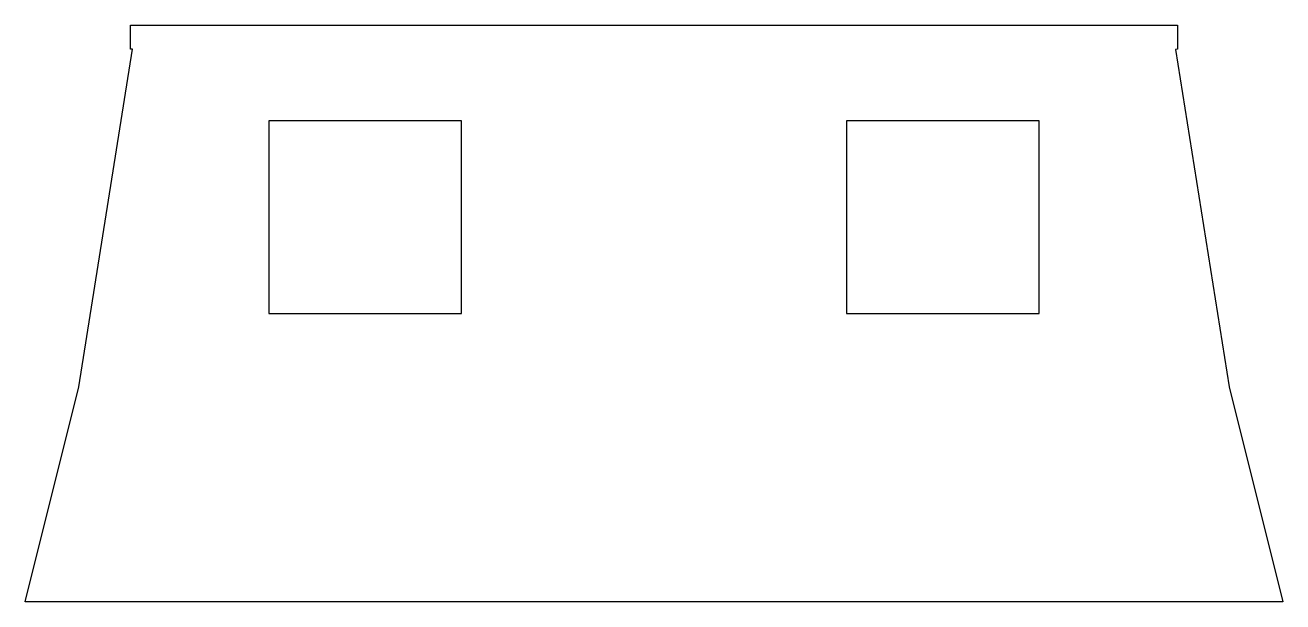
# Model space of a CAD drawing. Header units: inches. Extents: x 8.8 to 34.9, y 8.4 to 20.4.
import ezdxf

# ---------------------------------------------------------------- set-up
doc = ezdxf.new("R2010")
doc.units = ezdxf.units.IN
doc.header["$MEASUREMENT"] = 0
doc.layers.add('sheetmetal', color=254, linetype='Continuous')
doc.layers.add('trace', color=10, linetype='Continuous')

msp = doc.modelspace()

# ---------------------------------------------------------------- linework, layer by layer
at = {"layer": 'sheetmetal', "extrusion": (-2e-16, -4.4e-15, -1)}
for p, q in [((13.84, 18.444, -43.777), (13.84, 14.444, -43.777)), ((17.84, 18.444, -43.777), (13.84, 18.444, -43.777)), ((17.84, 14.444, -43.777), (17.84, 18.444, -43.777)), ((29.84, 18.444, -43.777), (25.84, 18.444, -43.777)), ((25.84, 18.444, -43.777), (25.84, 14.444, -43.777)), ((29.84, 14.444, -43.777), (29.84, 18.444, -43.777)), ((13.84, 14.444, -43.777), (17.84, 14.444, -43.777)), ((25.84, 14.444, -43.777), (29.84, 14.444, -43.777))]:
    msp.add_line(p, q, dxfattribs=at)
at = {"layer": 'trace'}
for p, q in [((10.965, 19.934, -43.777), (10.965, 20.434, -43.777)), ((10.965, 20.434, -43.777), (32.715, 20.434, -43.777)), ((32.715, 20.434, -43.777), (32.715, 19.934, -43.777)), ((9.897, 12.92, -43.777), (11.008, 19.934, -43.777)), ((11.008, 19.934, -43.777), (10.965, 19.934, -43.777)), ((32.715, 19.934, -43.777), (32.674, 19.928, -43.777)), ((32.674, 19.928, -43.777), (33.783, 12.92, -43.777)), ((8.78, 8.45, -43.777), (9.897, 12.92, -43.777)), ((33.783, 12.92, -43.777), (34.901, 8.45, -43.777)), ((34.901, 8.45, -43.777), (8.78, 8.45, -43.777))]:
    msp.add_line(p, q, dxfattribs=at)

doc.saveas('drawing.dxf')
